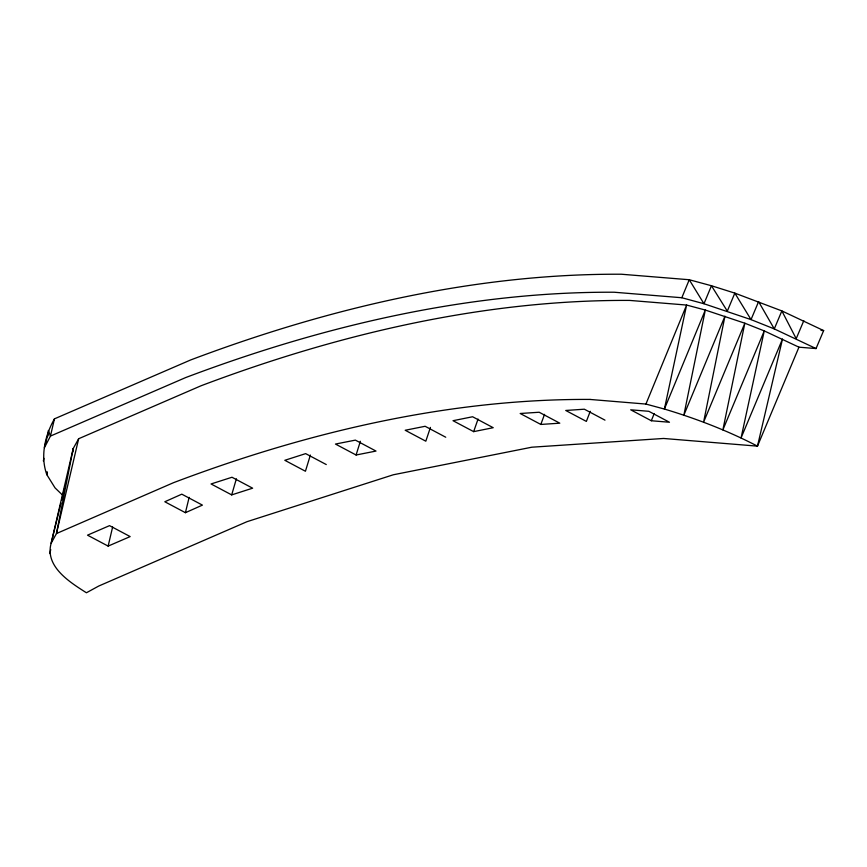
<?xml version="1.0" encoding="UTF-8"?>
<svg xmlns="http://www.w3.org/2000/svg" width="867" height="867" viewBox="0 0 867 867"><rect width="100%" height="100%" fill="white"/><g stroke="black" fill="none" stroke-linecap="round" stroke-linejoin="round"><path stroke-width="1.3" d="M46.861 472.027L46.851 474.704L55.054 487.904L62.858 495.404M47.371 472.103L46.851 474.704C40.12 456.324 44.997 435.375 54.458 418.848L190.664 359.957A3335.945 1507.041 -62.1 0 1 621.411 274.232L689.254 279.738L711.449 285.742L734.837 293.122L781.861 310.906L823.65 330.587L816.042 348.567L798.951 347.179L764.261 330.912L744.84 323.218L705.315 310.05L686.61 305.054L629.648 300.416A3316.904 1498.436 -62.1 0 0 201.068 385.761L78.659 438.735L73.207 448.542L51.131 543.295C44.672 566.595 69.826 582.201 86.418 592.768L98.719 586.049L246.997 521.685L393.347 474.769L531.785 447.209L663.591 438.464L757.476 446.147L798.951 347.179M48.194 432.546L48.411 430.476L50.449 436.079L44.423 447.697L48.097 433.576L47.793 436.177M72.665 452.411L73.207 448.542L56.453 533.552L51.131 543.295L60.983 503.023M43.35 460.973L43.892 458.361M49.82 553.558L50.73 549.613M54.458 418.848L50.449 436.079L185.646 377.578A3316.904 1498.436 -62.1 0 1 614.226 292.233L681.82 297.739L703.971 303.743L751.028 319.609L774.274 328.907L816.042 348.567M78.659 438.735L56.453 533.552L173.498 482.691A3212.257 1451.163 -62.1 0 1 590.102 399.427M108.137 546.102L130.169 536.586L109.545 525.64L87.513 535.167L108.137 546.102L112.634 526.995M185.419 512.69L202.423 505.114L181.81 494.168L164.806 501.755L185.419 512.69L189.147 497.355M61.611 500.432L64.472 488.739M231.684 494.894L252.622 488.186L231.998 477.251L211.06 483.959L231.684 494.894L236.377 478.79M310.386 455.056L305.433 471.247L284.82 460.301L305.661 453.625L326.274 464.56M356.088 455.002L375.996 451.068L355.383 440.122L335.464 444.056L356.088 455.002L360.369 441.281M430.433 427.398L425.816 441.195L405.203 430.26L425.123 426.282L445.736 437.228M473.653 431.636L493.215 427.702L472.602 416.756L453.029 420.701L473.653 431.636L478.053 419.054M540.813 424.44L559.789 423.183L539.176 412.248L520.189 413.494L540.813 424.44L544.552 414.35M590.264 411.305L586.363 421.405L565.739 410.47L584.358 409.202L604.982 420.148M651.312 420.744L669.465 422.251L648.841 411.305L630.699 409.809L651.312 420.744L654.238 413.537M645.926 404.065L686.61 305.054L664.404 409.051C696.429 418.663 727.781 430.726 757.476 446.147L782.511 338.997L741.057 437.965L764.261 330.912L722.872 429.891L744.84 323.218L703.581 422.196L724.953 316.173L683.857 415.163L705.315 310.05L664.404 409.051L645.926 404.065L590.091 399.449M681.82 297.739L689.254 279.738L703.971 303.743L711.449 285.742L727.315 311.123L734.837 293.122L751.028 319.609L758.592 301.618L774.274 328.907L781.861 310.906L796.199 338.672L803.807 320.682M820.995 330.37L823.65 330.587"/></g></svg>
